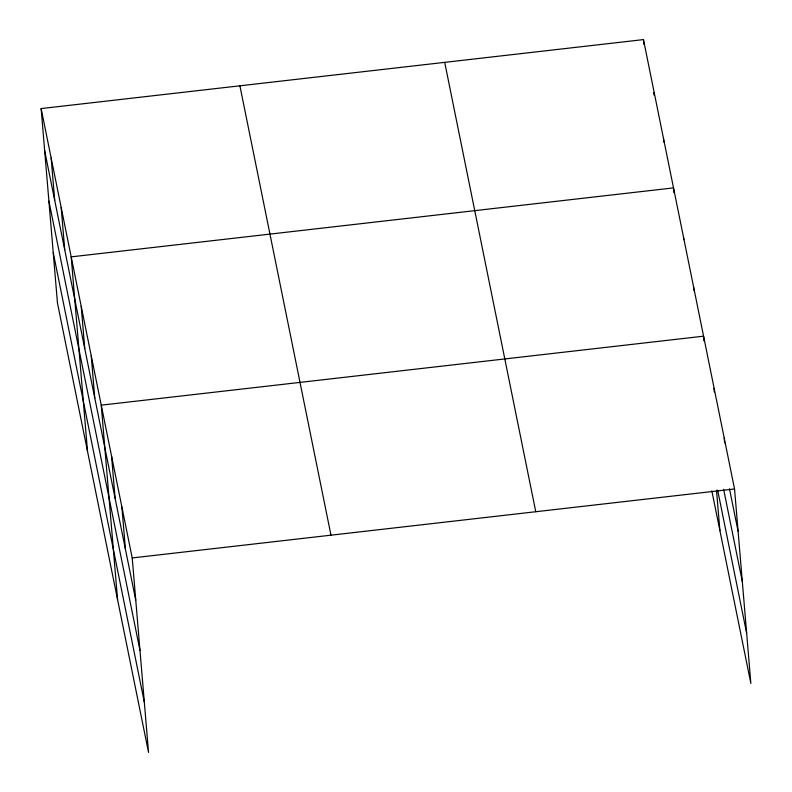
<?xml version="1.0" encoding="UTF-8"?>
<svg xmlns="http://www.w3.org/2000/svg" width="792" height="792" viewBox="0 0 792 792"><rect width="100%" height="100%" fill="white"/><g stroke="black" fill="none" stroke-linecap="round" stroke-linejoin="round"><path stroke-width="1.19" d="M41.134 108.573L132.215 557.944L148.54 752.4L57.46 303.029L41.134 108.573L643.46 39.6L734.54 488.971L750.865 683.427L711.84 490.852M132.215 557.944L734.54 488.971M729.481 488.812L738.085 531.254M723.631 489.317L742.302 581.476M717.651 490.129L746.648 633.214M444.698 62.36L535.768 511.731M239.907 85.813L330.977 535.184M44.689 150.856L135.759 600.227M48.906 201.069L139.976 650.44M53.252 252.806L144.322 702.187M724.215 438.045L724.621 442.877M713.998 388.327L714.295 391.951M703.979 341.015L703.573 336.184L101.247 405.157L117.572 599.613M716.503 490.228L719.898 530.64M693.554 286.753L693.861 290.377M683.536 237.323L683.734 239.738M673.923 192.723L673.517 187.892L71.191 256.865L87.516 451.321M663.498 138.461L663.805 142.085M653.786 92.654L653.984 95.07M643.46 39.6L643.866 44.431M121.889 507.019L125.443 549.302M111.563 456.083L115.117 498.366M91.229 355.727L94.773 398.01M81.21 306.296L84.754 348.579M61.172 207.435L64.726 249.718M51.153 158.004L54.707 200.287"/></g></svg>
